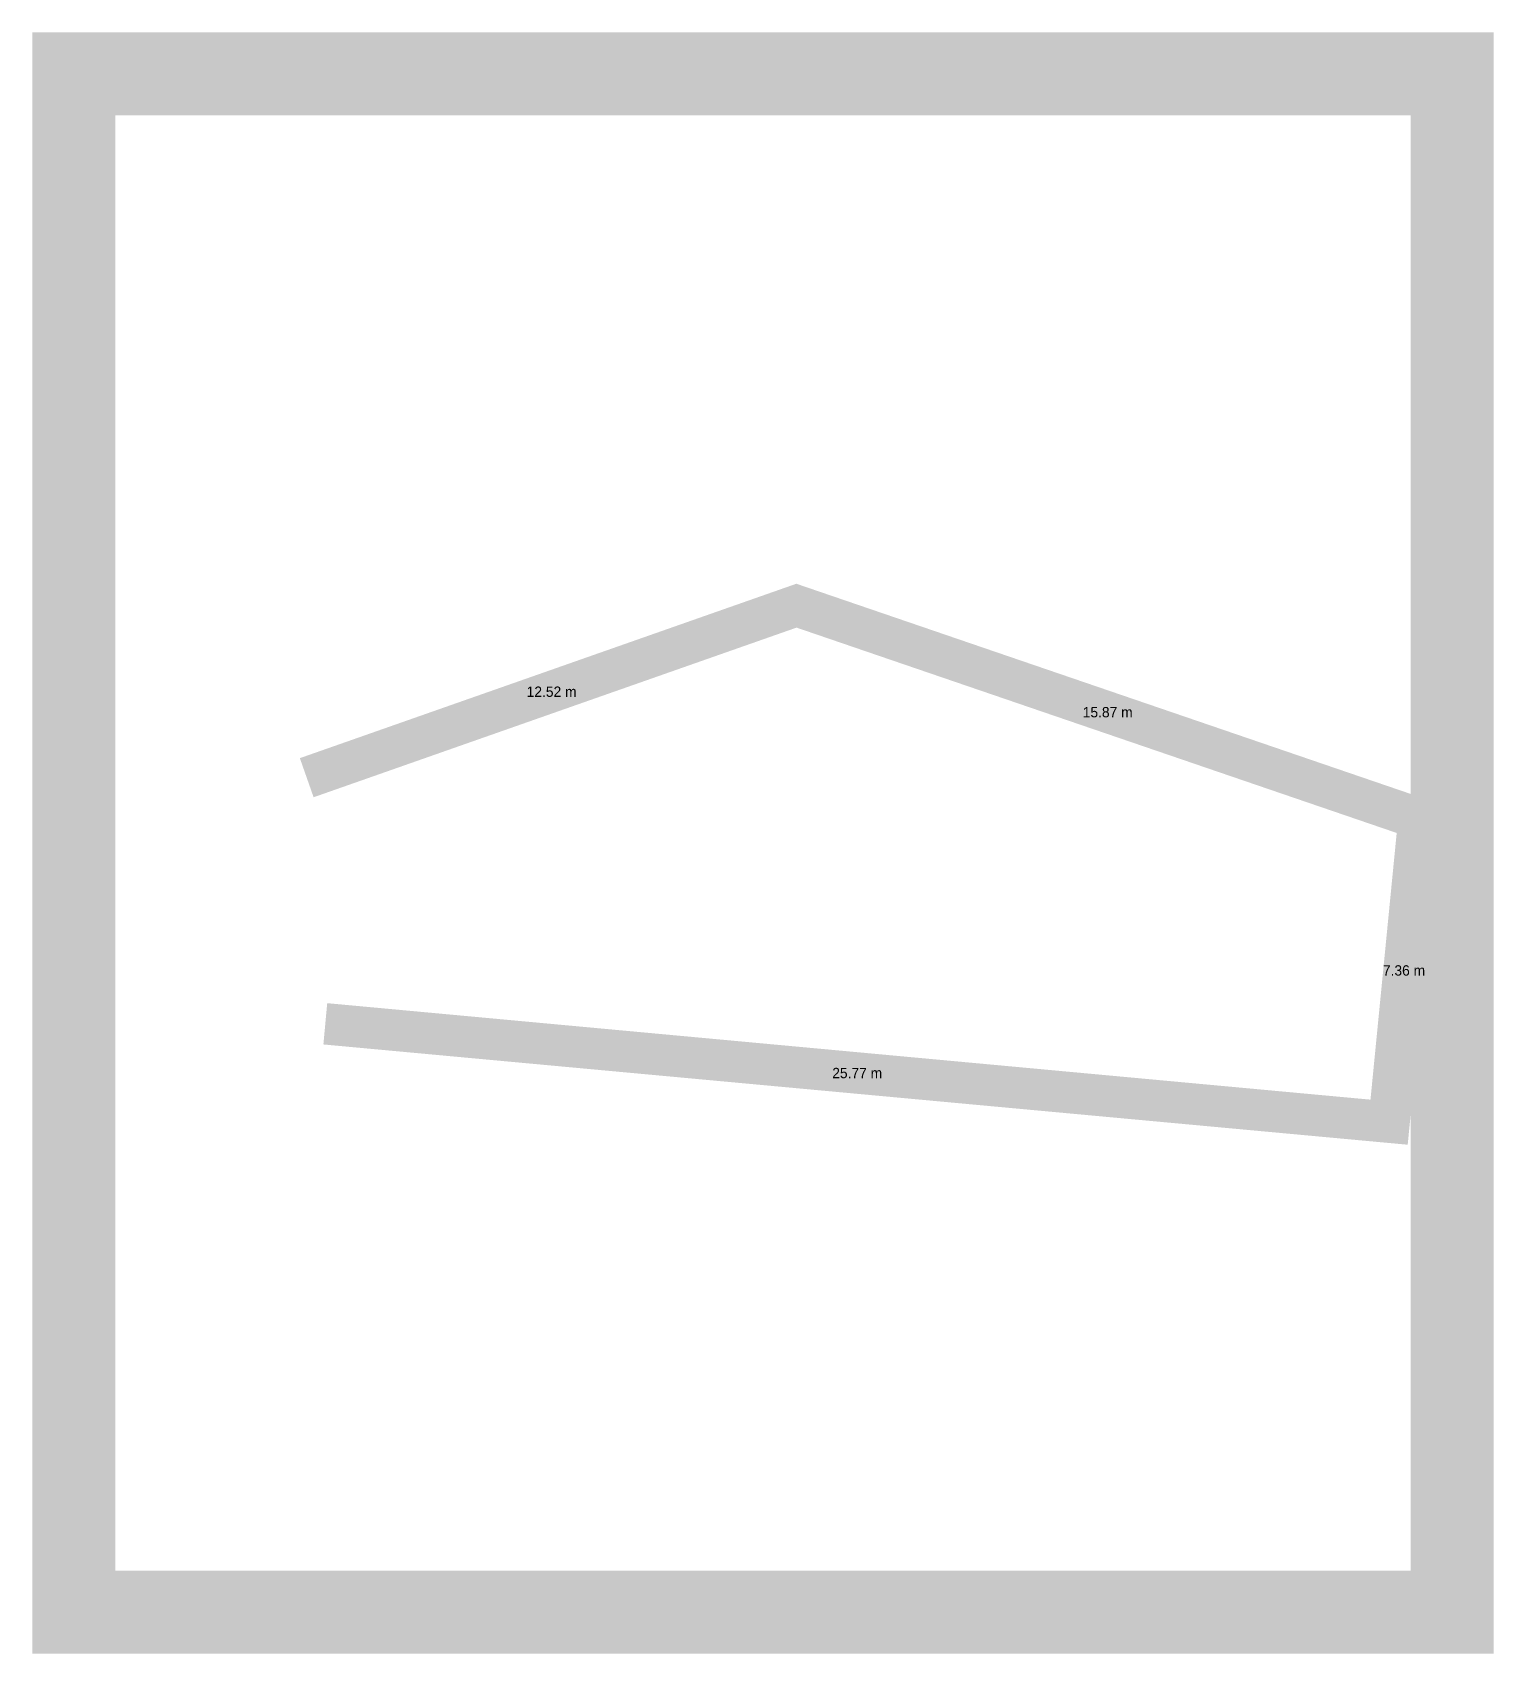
# Model space of a CAD drawing. Header units: metres. Extents: x -17.6 to 17.6, y -21.5 to 17.6.
import ezdxf
from ezdxf.enums import TextEntityAlignment as Align

# ---------------------------------------------------------------- set-up
doc = ezdxf.new("R2010")
doc.units = ezdxf.units.M
doc.layers.add('Project Plane', color=7, linetype='CONTINUOUS', true_color=0xffffff)
doc.layers.add('projected Measure_00', color=7, linetype='CONTINUOUS', true_color=0xffd700)

msp = doc.modelspace()

# ---------------------------------------------------------------- linework, layer by layer
at = {"layer": 'Project Plane', "const_width": 2}
msp.add_lwpolyline([(-16.626, -20.482), (16.626, -20.482), (16.626, 16.626), (-16.626, 16.626)], close=True, dxfattribs=at)
at = {"layer": 'projected Measure_00', "const_width": 1}
msp.add_lwpolyline([(-11.008, -0.353), (0.807, 3.797), (15.825, -1.341), (15.105, -8.663), (-10.56, -6.29)], dxfattribs=at)

# ---------------------------------------------------------------- texts
at = {"layer": 'projected Measure_00'}
for s, p in [('12.52 m', (-5.1, 1.722)), ('15.87 m', (8.316, 1.228)), ('7.36 m', (15.465, -5.002)), ('25.77 m', (2.273, -7.477))]:
    msp.add_text(s, height=0.2492, dxfattribs=at).set_placement(p, align=Align.MIDDLE_CENTER)

doc.saveas('drawing.dxf')
